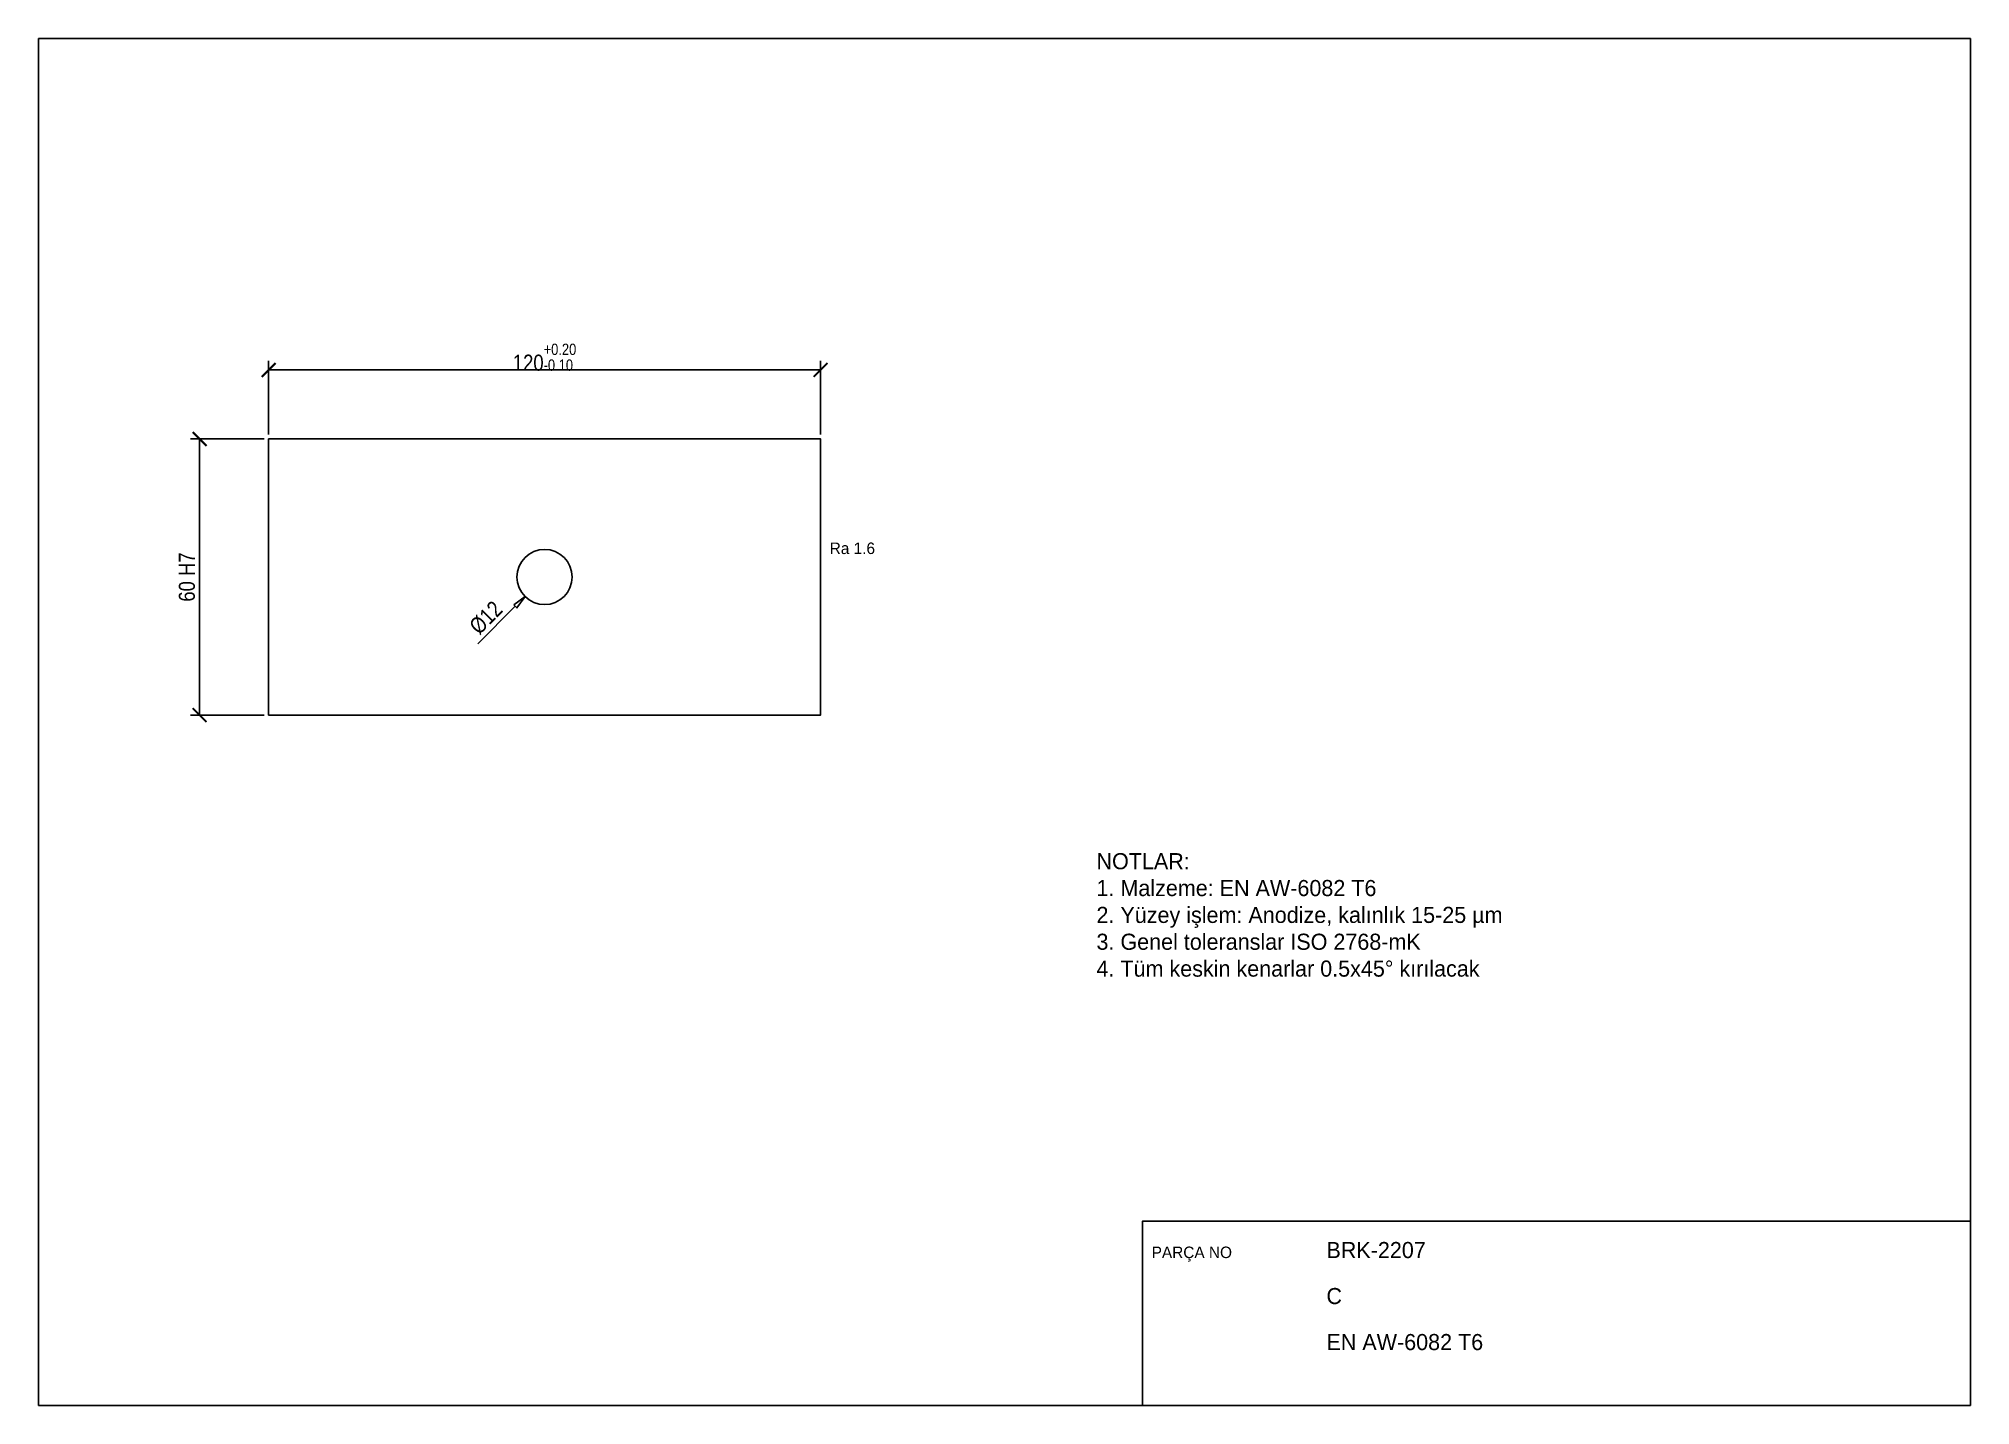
# Model space of a CAD drawing. Header units: millimetres. Extents: x 0 to 420, y 0 to 297.
import ezdxf

# ---------------------------------------------------------------- set-up
doc = ezdxf.new("R2010")
doc.units = ezdxf.units.MM
doc.styles.add('OpenSansCondensed-Light', font='OpenSansCondensed-Light.ttf')
doc.dimstyles.new('EZ_RADIUS', dxfattribs={"dimtxt": 0.25, "dimasz": 0.25, "dimexe": 0.375, "dimexo": 0.125, "dimgap": 0.1, "dimtad": 1, "dimlfac": 100, "dimzin": 12, "dimdsep": 46, "dimtxsty": 'OpenSansCondensed-Light', "dimblk": 'CLOSEDBLANK', "dimcen": 0, "dimazin": 3, "dimtfac": 0.5, "dimtofl": 0, "dimtmove": 1, "dimatfit": 3})
doc.dimstyles.new('EZDXF', dxfattribs={"dimtxt": 0.25, "dimasz": 0.175, "dimexe": 0.375, "dimexo": 0.125, "dimgap": 0.1, "dimtad": 1, "dimlfac": 100, "dimzin": 12, "dimdsep": 46, "dimtxsty": 'OpenSansCondensed-Light', "dimblk": 'ARCHTICK', "dimcen": 2.5, "dimazin": 3, "dimtfac": 0.5, "dimtmove": 2, "dimatfit": 3})

# ---------------------------------------------------------------- blocks, each defined once
blk = doc.blocks.new('_ARCHTICK')
at = {"color": 0, "linetype": 'BYBLOCK', "const_width": 0.15}
blk.add_lwpolyline([(-0.5, -0.5), (0.5, 0.5)], dxfattribs=at)
blk = doc.blocks.new('_CLOSEDBLANK')
at = {"color": 0, "linetype": 'BYBLOCK'}
blk.add_lwpolyline([(-1, 0.16), (0, 0), (-1, -0.16)], close=True, dxfattribs=at)
blk = doc.blocks.new('*D2')
blk.add_line((103.64, 173.64), (95.5, 165.5))
at = {"layer": 'Defpoints'}
for p in [(110, 180), (105.76, 175.76)]:
    blk.add_point(p, dxfattribs=at)
at = {"xscale": 3, "yscale": 3, "rotation": 45}
blk.add_blockref('_CLOSEDBLANK', (105.76, 175.76), dxfattribs=at)
at = {"insert": (97.27, 171.16), "char_height": 3.5, "attachment_point": 5, "rotation": 45, "style": 'OpenSansCondensed-Light'}
blk.add_mtext('%%c12', dxfattribs=at)
blk = doc.blocks.new('ANTET')
blk.add_lwpolyline([(0, 0), (180, 0), (180, 40), (0, 40)], close=True)
blk.add_text('PARÇA NO', height=2.5).set_placement((2, 32))
for tag, p in [('PARCA_NO', (40, 32)), ('REV', (40, 22)), ('MALZEME', (40, 12))]:
    blk.add_attdef(tag, p, '', height=3.5)

msp = doc.modelspace()

# ---------------------------------------------------------------- linework, layer by layer
for points in [[(0, 0), (420, 0), (420, 297), (0, 297)], [(50, 150), (170, 150), (170, 210), (50, 210)]]:
    msp.add_lwpolyline(points, close=True)
msp.add_circle((110, 180), 6)

# ---------------------------------------------------------------- block references
msp.add_blockref('ANTET', (240, 0)).add_auto_attribs({'PARCA_NO': 'BRK-2207', 'REV': 'C', 'MALZEME': 'EN AW-6082 T6'})

# ---------------------------------------------------------------- texts
msp.add_text('Ra 1.6', height=2.5).set_placement((172, 185))
at = {"insert": (230, 120), "char_height": 3.5, "attachment_point": 1}
msp.add_mtext('NOTLAR:\\P1. Malzeme: EN AW-6082 T6\\P2. Yüzey işlem: Anodize, kalınlık 15-25 µm\\P3. Genel toleranslar ISO 2768-mK\\P4. Tüm keskin kenarlar 0.5x45° kırılacak', dxfattribs=at)

# ---------------------------------------------------------------- dimensions: what is measured, and where the dimension line sits
msp.add_linear_dim(base=(50, 225), p1=(50, 210), p2=(170, 210), dimstyle='EZDXF', override={"dimtxt": 3.5, "dimasz": 3, "dimexe": 2, "dimexo": 1, "dimgap": 1, "dimlfac": 1, "dimtsz": 0, "dimtol": 1, "dimtp": 0.2, "dimtm": 0.1, "dimtfac": 0.7}).render()
msp.add_linear_dim(base=(35, 150), p1=(50, 150), p2=(50, 210), angle=90, text='<> H7', dimstyle='EZDXF', override={"dimtxt": 3.5, "dimasz": 3, "dimexe": 2, "dimexo": 1, "dimgap": 1, "dimlfac": 1, "dimtsz": 0}).render()
dim = msp.add_diameter_dim_2p(p1=(114.243, 184.243), p2=(105.757, 175.757), dimstyle='EZ_RADIUS', override={"dimtxt": 3.5, "dimasz": 3, "dimexe": 2, "dimexo": 1, "dimgap": 1, "dimlfac": 1, "dimtsz": 0})
dim.commit()
dim.dimension.update_dxf_attribs({"geometry": '*D2', "text_midpoint": (97.272, 171.161)})

doc.saveas('drawing.dxf')
